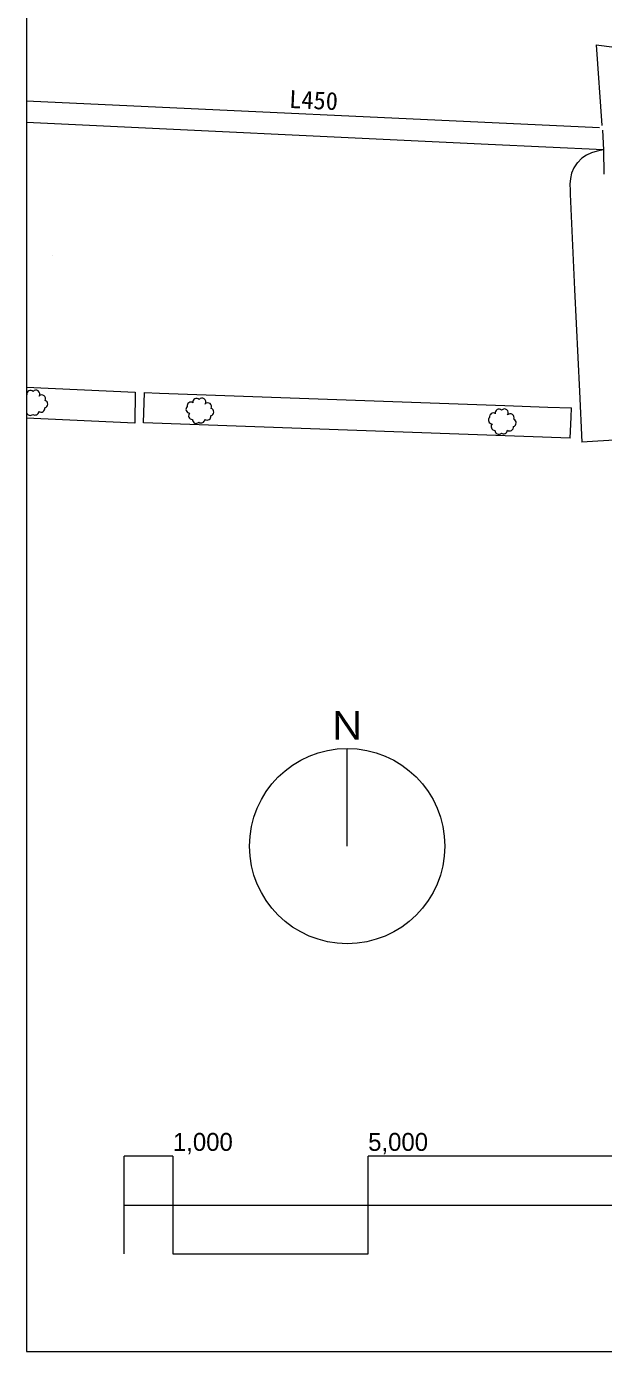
# Model space of a CAD drawing. Units: millimetres at full size, sheet at 1:200; details may follow other scales. Extents: x -40000 to 40000, y -27700 to 27700.
# Drawn here: x -40000 to -28178, y -27700 to -560 of the extents above; entities that cross this region are included whole.
import ezdxf
from ezdxf.enums import TextEntityAlignment as Align

# ---------------------------------------------------------------- set-up
doc = ezdxf.new("R2010")
doc.units = ezdxf.units.MM
doc.header["$LTSCALE"] = 200
for name, color, linetype, lineweight in [('0-0_通り芯', 33, 'Continuous', 18), ('0-1_躯体・仕上１', 134, 'Continuous', 9), ('0-8_汚水ルート', 7, 'Continuous', 18), ('C-C_寸法', 5, 'Continuous', 13)]:
    doc.layers.add(name, color=color, linetype=linetype, lineweight=lineweight)
doc.styles.add('HGｺﾞｼｯｸM', font='')
doc.styles.add('ＭＳ ゴシック', font='')
doc.styles.get('HGｺﾞｼｯｸM').set_extended_font_data('HGｺﾞｼｯｸM')
doc.styles.get('ＭＳ ゴシック').set_extended_font_data('MS Gothic')

msp = doc.modelspace()

# ---------------------------------------------------------------- linework, layer by layer
at = {"layer": '0-1_躯体・仕上１'}
for p, q in [((-28328, -935.3), (-28213.4, -2585.1)), ((-28328, -935.3), (-26025, -1238.3)), ((-28259.9, -2632.7), (-40000, -2088.3)), ((-30541.8, -2974.3), (-40000, -2525.5)), ((-28202.5, -2684.5), (-28182, -3086.3)), ((-28182, -3086.3), (-30541.8, -2974.3)), ((-28182, -3086.3), (-28175, -3584.3)), ((-28862, -3991.2), (-28769.4, -5944.8)), ((-28769.4, -5944.8), (-28670.2, -8038.9)), ((-40000, -7944.6), (-37772.1, -8048.1)), ((-37772.1, -8048.1), (-37783.1, -8686.1)), ((-37603.1, -8677.1), (-37579.1, -8056.1)), ((-37579.1, -8056.1), (-37275.8, -8067)), ((-37275.8, -8067), (-30197.9, -8323)), ((-28670.2, -8038.9), (-28621.1, -9073.3)), ((-30197.9, -8323), (-29320.6, -8354.7)), ((-29320.6, -8354.7), (-28835.1, -8372.3)), ((-28842.4, -8561.1), (-28835.1, -8372.3)), ((-37783.1, -8686.1), (-40000, -8580.5)), ((-28859.1, -8993.3), (-37603.1, -8677.1)), ((-28859.1, -8993.3), (-28842.4, -8561.1)), ((-27853.1, -9027.8), (-28621.1, -9073.3))]:
    msp.add_line(p, q, dxfattribs=at)
msp.add_lwpolyline([(-28182, -3086.3), (-28308.8, -3115.1), (-28422.9, -3149.1), (-28526.9, -3195.1), (-28623.3, -3259.9), (-28714.7, -3350.5), (-28717, -3353.2), (-28789.4, -3458.1), (-28834.1, -3564.4), (-28857.3, -3674.4), (-28865.3, -3790.1), (-28864.3, -3913.8), (-28862, -3991.2)], dxfattribs=at)
for centre, start, end in [((-40034.5, -8169.6), 55.8504, 63.77586), ((-39917, -8091.8), 47.03612, 190.61067), ((-39806.3, -8087.4), 327.05576, 138.797), ((-39687, -8185), 334.02151, 134.28983), ((-39700.2, -8380.8), 234.05598, 9.2064), ((-39642.3, -8292.9), 284.17629, 70.95529), ((-36654.7, -8398.7), 134.92489, 269.68516), ((-36633, -8332.3), 55.8504, 190.61067), ((-36515.5, -8254.6), 47.03612, 190.61067), ((-36404.8, -8250.1), 327.05576, 138.797), ((-36285.5, -8347.8), 334.02151, 134.28983), ((-36240.8, -8455.7), 284.17629, 70.95529), ((-30318.9, -8476.6), 47.03612, 190.61067), ((-30208.2, -8472.1), 327.05576, 138.797), ((-39923.9, -8448.3), 192.58974, 314.18036), ((-39824.2, -8440.8), 234.44613, 357.44617), ((-36600.1, -8531.9), 134.92489, 269.68516), ((-36522.4, -8611), 179.42009, 314.18036), ((-36422.7, -8603.5), 234.44613, 357.44617), ((-36298.8, -8543.6), 234.05598, 9.2064), ((-30458.1, -8620.7), 134.92489, 269.68516), ((-30436.4, -8554.3), 55.8504, 190.61067), ((-30088.9, -8569.7), 334.02151, 134.28983), ((-30044.2, -8677.6), 284.17629, 70.95529), ((-30403.5, -8753.9), 134.92489, 269.68516), ((-30325.8, -8833), 179.42009, 314.18036), ((-30226.1, -8825.5), 234.44613, 357.44617), ((-30102.2, -8765.5), 234.05598, 9.2064)]:
    msp.add_arc(centre, 78, start, end, dxfattribs=at)
at = {"layer": '0-8_汚水ルート', "color": 3, "lineweight": 20}
msp.add_line((-33429.6, -17346.6), (-33429.6, -15346.6), dxfattribs=at)
at = {"layer": '0-8_汚水ルート'}
for p, q in [((-38000, -25700), (-38000, -23700)), ((-37000, -23700), (-38000, -23700)), ((-28000, -23700), (-33000, -23700)), ((-38000, -24700), (-18000, -24700))]:
    msp.add_line(p, q, dxfattribs=at)
msp.add_lwpolyline([(-40000, -27700), (40000, -27700), (40000, 27700), (-40000, 27700)], close=True, dxfattribs=at)
msp.add_lwpolyline([(-37000, -23700), (-37000, -25700), (-33000, -25700), (-33000, -23700)], dxfattribs=at)
at = {"layer": '0-8_汚水ルート', "color": 3, "lineweight": 20}
msp.add_circle((-33429.6, -17346.6), 2000, dxfattribs=at)

# ---------------------------------------------------------------- texts
at = {"layer": '0-0_通り芯', "style": 'ＭＳ ゴシック'}
msp.add_text('L450', height=366.6, rotation=357.345, dxfattribs=at).set_placement((-34629.4, -2337.4), align=Align.BOTTOM_LEFT)
at = {"layer": '0-1_躯体・仕上１', "color": 7, "style": 'ＭＳ ゴシック', "width": 3.5}
msp.add_text('駐車場', height=2.03, dxfattribs=at).set_placement((-39479.9, -5260.1), align=Align.BOTTOM_LEFT)
at = {"layer": '0-8_汚水ルート', "style": 'HGｺﾞｼｯｸM'}
for s, p in [('1,000', (-37000, -23700)), ('5,000', (-33000, -23700))]:
    msp.add_text(s, height=366.6, dxfattribs=at).set_placement(p, align=Align.BOTTOM_LEFT)
at = {"layer": 'C-C_寸法', "style": 'ＭＳ ゴシック'}
msp.add_text('Ｎ', height=586.5, dxfattribs=at).set_placement((-33829.6, -15346.6), align=Align.BOTTOM_LEFT)

doc.saveas('drawing.dxf')
